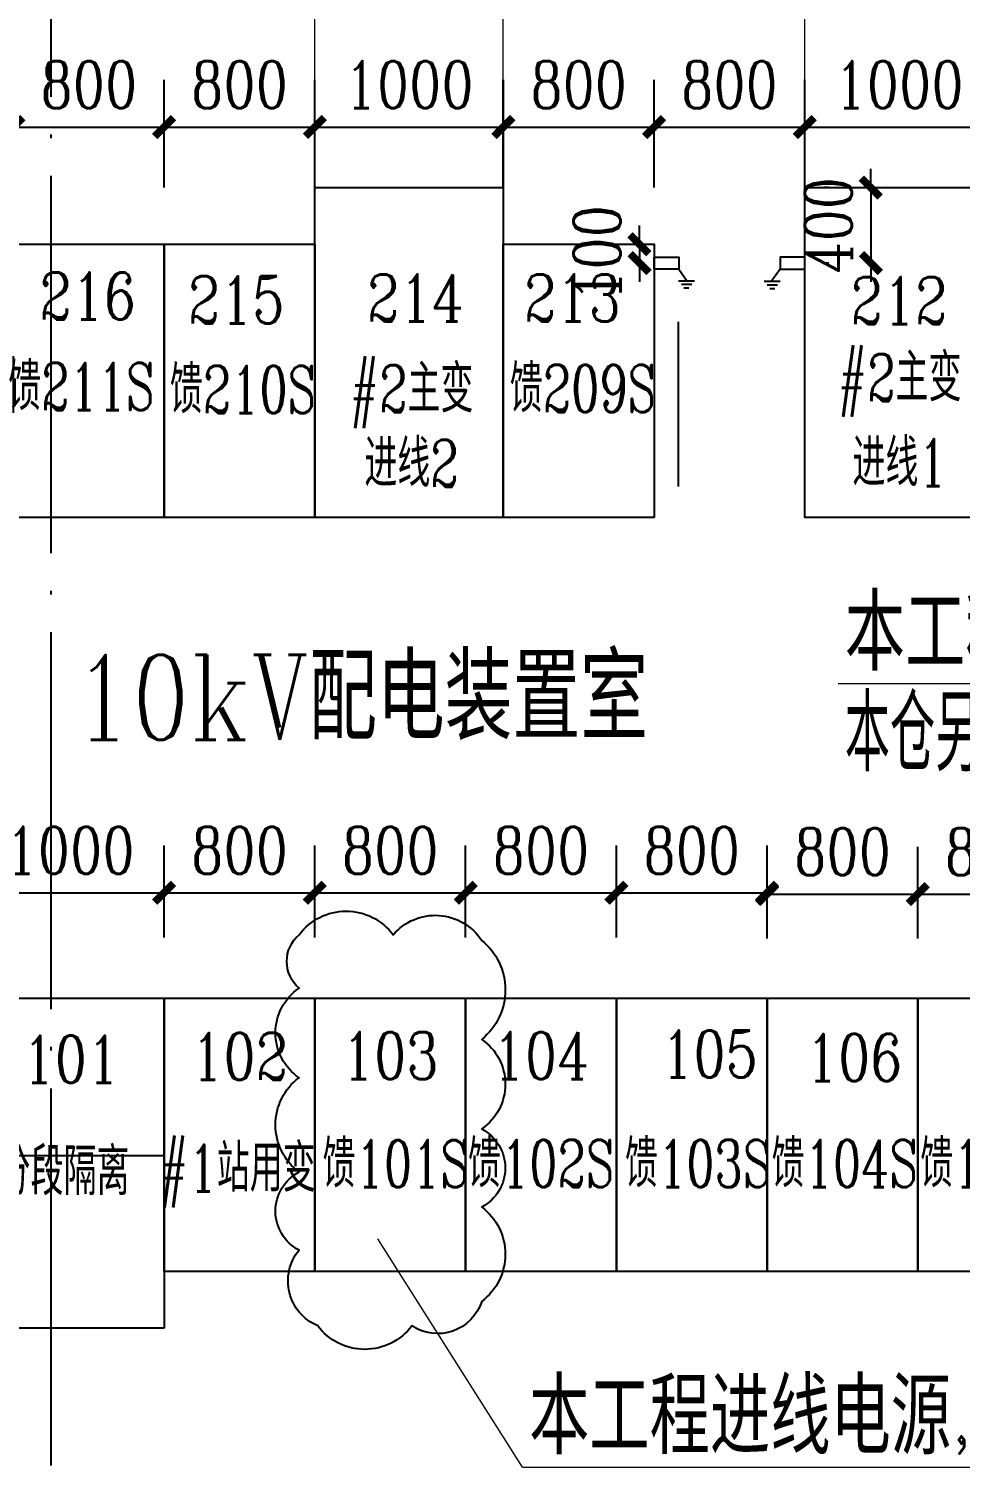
# Model space of a CAD drawing. Extents: x 3213259 to 3716512, y 332899 to 392399.
# Drawn here: x 3512365 to 3517308, y 365760 to 373402 of the extents above; entities that cross this region are included whole.
import ezdxf
from ezdxf.enums import TextEntityAlignment as Align

# ---------------------------------------------------------------- set-up
doc = ezdxf.new("R2010")
doc.units = 0
doc.header["$LTSCALE"] = 1000
doc.header["$MEASUREMENT"] = 0
for name, pattern in [('DOTE', [2.42, 2, -0.2, 0.02, -0.2]), ('EB_DASH', [6, 3, -3]), ('HIDDEN', [0.375, 0.25, -0.125])]:
    doc.linetypes.add(name, pattern=pattern)
for name, color, linetype in [('CAXA2', 6, 'EB_DASH'), ('DOTE', 1, 'DOTE'), ('Lz3_autosign', 7, 'Continuous'), ('PUB_DIM', 3, 'Continuous'), ('sb', 6, 'Continuous'), ('本期', 7, 'Continuous')]:
    doc.layers.add(name, color=color, linetype=linetype)
doc.styles.add('DIM_FONT', font='COMPLEX8.SHX', dxfattribs={"width": 0.6, "bigfont": 'HZITXT.SHX'})
doc.styles.add('HZ', font='complex8.shx', dxfattribs={"width": 0.8, "bigfont": 'hztxt.shx'})
doc.dimstyles.new('DIMN', dxfattribs={"dimtxt": 300, "dimasz": 100, "dimexe": 250, "dimexo": 300, "dimgap": 100, "dimtad": 1, "dimdec": 0, "dimzin": 0, "dimdsep": 46, "dimtxsty": 'DIM_FONT', "dimblk": 'ARCHTICK', "dimcen": 0.09, "dimclrt": 7, "dimazin": 2, "dimtfac": 1, "dimtdec": 0, "dimtix": 1, "dimtmove": 2, "dimatfit": 3, "dimldrblk": 'ARCHTICK', "dimfxl": 1, "dimtolj": 1, "dimtzin": 0, "dimarcsym": 0})

# ---------------------------------------------------------------- blocks, each defined once
blk = doc.blocks.new('_ArchTick')
at = {"color": 0, "linetype": 'ByBlock', "const_width": 0.4}
blk.add_lwpolyline([(-0.5, -0.5), (0.5, 0.5)], dxfattribs=at)
blk = doc.blocks.new('*D352')
at = {"layer": 'Defpoints', "color": 0}
for p in [(3515683.1, 372258.9), (3515605.9, 372158.9), (3515683.1, 372158.9)]:
    blk.add_point(p, dxfattribs=at)
at = {"layer": 'PUB_DIM', "color": 0, "lineweight": -2}
for p, q in [((3515605.9, 372258.9), (3515605.9, 372358.9)), ((3515383.1, 372258.9), (3515355.9, 372258.9)), ((3515605.9, 372258.9), (3515605.9, 372158.9)), ((3515383.1, 372158.9), (3515355.9, 372158.9)), ((3515605.9, 372158.9), (3515605.9, 372058.9))]:
    blk.add_line(p, q, dxfattribs=at)
at = {"layer": 'PUB_DIM', "color": 0, "lineweight": -2, "xscale": 100, "yscale": 100, "zscale": 100}
for p, rotation in [((3515605.9, 372258.9), 270), ((3515605.9, 372158.9), 90)]:
    blk.add_blockref('_ArchTick', p, dxfattribs=dict(at, rotation=rotation))
at = {"layer": 'PUB_DIM', "color": 7, "insert": (3515380.9, 372208.9), "char_height": 250, "attachment_point": 5, "rotation": 90, "style": 'HZ'}
blk.add_mtext('\\A1;100', dxfattribs=at)
blk = doc.blocks.new('*D351')
at = {"layer": 'Defpoints', "color": 0}
for p in [(3516911, 372558.9), (3516833.8, 372158.9), (3516911, 372158.9)]:
    blk.add_point(p, dxfattribs=at)
at = {"layer": 'PUB_DIM', "color": 0, "lineweight": -2}
for p, q in [((3516833.8, 372558.9), (3516833.8, 372658.9)), ((3516611, 372558.9), (3516583.8, 372558.9)), ((3516833.8, 372558.9), (3516833.8, 372158.9)), ((3516611, 372158.9), (3516583.8, 372158.9)), ((3516833.8, 372158.9), (3516833.8, 372058.9))]:
    blk.add_line(p, q, dxfattribs=at)
at = {"layer": 'PUB_DIM', "color": 0, "lineweight": -2, "xscale": 100, "yscale": 100, "zscale": 100}
for p, rotation in [((3516833.8, 372558.9), 270), ((3516833.8, 372158.9), 90)]:
    blk.add_blockref('_ArchTick', p, dxfattribs=dict(at, rotation=rotation))
at = {"layer": 'PUB_DIM', "color": 7, "insert": (3516608.8, 372358.9), "char_height": 250, "attachment_point": 5, "rotation": 90, "style": 'HZ'}
blk.add_mtext('\\A1;400', dxfattribs=at)
blk = doc.blocks.new('*D344')
at = {"layer": 'Defpoints', "color": 0}
for p in [(3516283.1, 368818.3), (3515483.1, 368281.7), (3516283.1, 368281.7)]:
    blk.add_point(p, dxfattribs=at)
at = {"layer": 'PUB_DIM', "color": 0, "lineweight": -2}
for p, q in [((3515483.1, 368581.7), (3515483.1, 369068.3)), ((3516283.1, 368581.7), (3516283.1, 369068.3)), ((3515483.1, 368818.3), (3516283.1, 368818.3))]:
    blk.add_line(p, q, dxfattribs=at)
at = {"layer": 'PUB_DIM', "color": 0, "lineweight": -2, "xscale": 100, "yscale": 100, "zscale": 100, "rotation": 180}
blk.add_blockref('_ArchTick', (3515483.1, 368818.3), dxfattribs=at)
at = {"layer": 'PUB_DIM', "color": 0, "lineweight": -2, "xscale": 100, "yscale": 100, "zscale": 100}
blk.add_blockref('_ArchTick', (3516283.1, 368818.3), dxfattribs=at)
at = {"layer": 'PUB_DIM', "color": 7, "lineweight": 25, "insert": (3515883.1, 369043.3), "char_height": 250, "attachment_point": 5, "style": 'HZ'}
blk.add_mtext('\\A1;800', dxfattribs=at)
blk = doc.blocks.new('*D342')
at = {"layer": 'Defpoints', "color": 0}
for p in [(3513883.1, 368818.3), (3513083.1, 368281.7), (3513883.1, 368281.7)]:
    blk.add_point(p, dxfattribs=at)
at = {"layer": 'PUB_DIM', "color": 0, "lineweight": -2}
for p, q in [((3513083.1, 368581.7), (3513083.1, 369068.3)), ((3513883.1, 368581.7), (3513883.1, 369068.3)), ((3513083.1, 368818.3), (3513883.1, 368818.3))]:
    blk.add_line(p, q, dxfattribs=at)
at = {"layer": 'PUB_DIM', "color": 0, "lineweight": -2, "xscale": 100, "yscale": 100, "zscale": 100, "rotation": 180}
blk.add_blockref('_ArchTick', (3513083.1, 368818.3), dxfattribs=at)
at = {"layer": 'PUB_DIM', "color": 0, "lineweight": -2, "xscale": 100, "yscale": 100, "zscale": 100}
blk.add_blockref('_ArchTick', (3513883.1, 368818.3), dxfattribs=at)
at = {"layer": 'PUB_DIM', "color": 7, "lineweight": 25, "insert": (3513483.1, 369043.3), "char_height": 250, "attachment_point": 5, "style": 'HZ'}
blk.add_mtext('\\A1;800', dxfattribs=at)
blk = doc.blocks.new('*D341')
at = {"layer": 'Defpoints', "color": 0}
for p in [(3514683.1, 368818.3), (3513883.1, 368281.7), (3514683.1, 368281.7)]:
    blk.add_point(p, dxfattribs=at)
at = {"layer": 'PUB_DIM', "color": 0, "lineweight": -2}
for p, q in [((3513883.1, 368581.7), (3513883.1, 369068.3)), ((3514683.1, 368581.7), (3514683.1, 369068.3)), ((3513883.1, 368818.3), (3514683.1, 368818.3))]:
    blk.add_line(p, q, dxfattribs=at)
at = {"layer": 'PUB_DIM', "color": 0, "lineweight": -2, "xscale": 100, "yscale": 100, "zscale": 100, "rotation": 180}
blk.add_blockref('_ArchTick', (3513883.1, 368818.3), dxfattribs=at)
at = {"layer": 'PUB_DIM', "color": 0, "lineweight": -2, "xscale": 100, "yscale": 100, "zscale": 100}
blk.add_blockref('_ArchTick', (3514683.1, 368818.3), dxfattribs=at)
at = {"layer": 'PUB_DIM', "color": 7, "lineweight": 25, "insert": (3514283.1, 369043.3), "char_height": 250, "attachment_point": 5, "style": 'HZ'}
blk.add_mtext('\\A1;800', dxfattribs=at)
blk = doc.blocks.new('*D340')
at = {"layer": 'Defpoints', "color": 0}
for p in [(3515483.1, 368818.3), (3514683.1, 368281.7), (3515483.1, 368281.7)]:
    blk.add_point(p, dxfattribs=at)
at = {"layer": 'PUB_DIM', "color": 0, "lineweight": -2}
for p, q in [((3514683.1, 368581.7), (3514683.1, 369068.3)), ((3515483.1, 368581.7), (3515483.1, 369068.3)), ((3514683.1, 368818.3), (3515483.1, 368818.3))]:
    blk.add_line(p, q, dxfattribs=at)
at = {"layer": 'PUB_DIM', "color": 0, "lineweight": -2, "xscale": 100, "yscale": 100, "zscale": 100, "rotation": 180}
blk.add_blockref('_ArchTick', (3514683.1, 368818.3), dxfattribs=at)
at = {"layer": 'PUB_DIM', "color": 0, "lineweight": -2, "xscale": 100, "yscale": 100, "zscale": 100}
blk.add_blockref('_ArchTick', (3515483.1, 368818.3), dxfattribs=at)
at = {"layer": 'PUB_DIM', "color": 7, "lineweight": 25, "insert": (3515083.1, 369043.3), "char_height": 250, "attachment_point": 5, "style": 'HZ'}
blk.add_mtext('\\A1;800', dxfattribs=at)
blk = doc.blocks.new('*D339')
at = {"layer": 'Defpoints', "color": 0}
for p in [(3517083.1, 368811.6), (3516283.1, 368275), (3517083.1, 368275)]:
    blk.add_point(p, dxfattribs=at)
at = {"layer": 'PUB_DIM', "color": 0, "lineweight": -2}
for p, q in [((3516283.1, 368575), (3516283.1, 369061.6)), ((3517083.1, 368575), (3517083.1, 369061.6)), ((3516283.1, 368811.6), (3517083.1, 368811.6))]:
    blk.add_line(p, q, dxfattribs=at)
at = {"layer": 'PUB_DIM', "color": 0, "lineweight": -2, "xscale": 100, "yscale": 100, "zscale": 100, "rotation": 180}
blk.add_blockref('_ArchTick', (3516283.1, 368811.6), dxfattribs=at)
at = {"layer": 'PUB_DIM', "color": 0, "lineweight": -2, "xscale": 100, "yscale": 100, "zscale": 100}
blk.add_blockref('_ArchTick', (3517083.1, 368811.6), dxfattribs=at)
at = {"layer": 'PUB_DIM', "color": 7, "lineweight": 25, "insert": (3516683.1, 369036.6), "char_height": 250, "attachment_point": 5, "style": 'HZ'}
blk.add_mtext('\\A1;800', dxfattribs=at)
blk = doc.blocks.new('*D338')
at = {"layer": 'Defpoints', "color": 0}
for p in [(3517883.1, 368811.6), (3517083.1, 368275), (3517883.1, 368275)]:
    blk.add_point(p, dxfattribs=at)
at = {"layer": 'PUB_DIM', "color": 0, "lineweight": -2}
for p, q in [((3517083.1, 368575), (3517083.1, 369061.6)), ((3517883.1, 368575), (3517883.1, 369061.6)), ((3517083.1, 368811.6), (3517883.1, 368811.6))]:
    blk.add_line(p, q, dxfattribs=at)
at = {"layer": 'PUB_DIM', "color": 0, "lineweight": -2, "xscale": 100, "yscale": 100, "zscale": 100, "rotation": 180}
blk.add_blockref('_ArchTick', (3517083.1, 368811.6), dxfattribs=at)
at = {"layer": 'PUB_DIM', "color": 0, "lineweight": -2, "xscale": 100, "yscale": 100, "zscale": 100}
blk.add_blockref('_ArchTick', (3517883.1, 368811.6), dxfattribs=at)
at = {"layer": 'PUB_DIM', "color": 7, "lineweight": 25, "insert": (3517483.1, 369036.6), "char_height": 250, "attachment_point": 5, "style": 'HZ'}
blk.add_mtext('\\A1;800', dxfattribs=at)
blk = doc.blocks.new('*D328')
at = {"layer": 'Defpoints', "color": 0}
for p in [(3513083.1, 368818.3), (3512083.1, 368281.7), (3513083.1, 368281.7)]:
    blk.add_point(p, dxfattribs=at)
at = {"layer": 'PUB_DIM', "color": 0, "lineweight": -2}
for p, q in [((3512083.1, 368581.7), (3512083.1, 369068.3)), ((3513083.1, 368581.7), (3513083.1, 369068.3)), ((3512083.1, 368818.3), (3513083.1, 368818.3))]:
    blk.add_line(p, q, dxfattribs=at)
at = {"layer": 'PUB_DIM', "color": 0, "lineweight": -2, "xscale": 100, "yscale": 100, "zscale": 100, "rotation": 180}
blk.add_blockref('_ArchTick', (3512083.1, 368818.3), dxfattribs=at)
at = {"layer": 'PUB_DIM', "color": 0, "lineweight": -2, "xscale": 100, "yscale": 100, "zscale": 100}
blk.add_blockref('_ArchTick', (3513083.1, 368818.3), dxfattribs=at)
at = {"layer": 'PUB_DIM', "color": 7, "lineweight": 25, "insert": (3512583.1, 369043.3), "char_height": 250, "attachment_point": 5, "style": 'HZ'}
blk.add_mtext('\\A1;1000', dxfattribs=at)
blk = doc.blocks.new('*D281')
at = {"layer": 'Defpoints', "color": 0}
for p in [(3513083.1, 372880.5), (3512283.1, 372258.9), (3513083.1, 372258.9)]:
    blk.add_point(p, dxfattribs=at)
at = {"layer": 'PUB_DIM', "color": 0, "lineweight": -2}
for p, q in [((3512283.1, 372558.9), (3512283.1, 373130.5)), ((3513083.1, 372558.9), (3513083.1, 373130.5)), ((3512283.1, 372880.5), (3513083.1, 372880.5))]:
    blk.add_line(p, q, dxfattribs=at)
at = {"layer": 'PUB_DIM', "color": 0, "lineweight": -2, "xscale": 100, "yscale": 100, "zscale": 100, "rotation": 180}
blk.add_blockref('_ArchTick', (3512283.1, 372880.5), dxfattribs=at)
at = {"layer": 'PUB_DIM', "color": 0, "lineweight": -2, "xscale": 100, "yscale": 100, "zscale": 100}
blk.add_blockref('_ArchTick', (3513083.1, 372880.5), dxfattribs=at)
at = {"layer": 'PUB_DIM', "color": 7, "insert": (3512683.1, 373105.5), "char_height": 250, "attachment_point": 5, "style": 'HZ'}
blk.add_mtext('\\A1;800', dxfattribs=at)
blk = doc.blocks.new('*D279')
at = {"layer": 'Defpoints', "color": 0}
for p in [(3513883.1, 372880.5), (3513083.1, 372258.9), (3513883.1, 372258.9)]:
    blk.add_point(p, dxfattribs=at)
at = {"layer": 'PUB_DIM', "color": 0, "lineweight": -2}
for p, q in [((3513083.1, 372558.9), (3513083.1, 373130.5)), ((3513883.1, 372558.9), (3513883.1, 373130.5)), ((3513083.1, 372880.5), (3513883.1, 372880.5))]:
    blk.add_line(p, q, dxfattribs=at)
at = {"layer": 'PUB_DIM', "color": 0, "lineweight": -2, "xscale": 100, "yscale": 100, "zscale": 100, "rotation": 180}
blk.add_blockref('_ArchTick', (3513083.1, 372880.5), dxfattribs=at)
at = {"layer": 'PUB_DIM', "color": 0, "lineweight": -2, "xscale": 100, "yscale": 100, "zscale": 100}
blk.add_blockref('_ArchTick', (3513883.1, 372880.5), dxfattribs=at)
at = {"layer": 'PUB_DIM', "color": 7, "insert": (3513483.1, 373105.5), "char_height": 250, "attachment_point": 5, "style": 'HZ'}
blk.add_mtext('\\A1;800', dxfattribs=at)
blk = doc.blocks.new('*D258')
at = {"layer": 'Defpoints', "color": 0}
for p in [(3514883.3, 372880.5), (3513883.3, 372258.9), (3514883.3, 372258.9)]:
    blk.add_point(p, dxfattribs=at)
at = {"layer": 'PUB_DIM', "color": 0, "lineweight": -2}
for p, q in [((3513883.3, 372558.9), (3513883.3, 373130.5)), ((3514883.3, 372558.9), (3514883.3, 373130.5)), ((3513883.3, 372880.5), (3514883.3, 372880.5))]:
    blk.add_line(p, q, dxfattribs=at)
at = {"layer": 'PUB_DIM', "color": 0, "lineweight": -2, "xscale": 100, "yscale": 100, "zscale": 100, "rotation": 180}
blk.add_blockref('_ArchTick', (3513883.3, 372880.5), dxfattribs=at)
at = {"layer": 'PUB_DIM', "color": 0, "lineweight": -2, "xscale": 100, "yscale": 100, "zscale": 100}
blk.add_blockref('_ArchTick', (3514883.3, 372880.5), dxfattribs=at)
at = {"layer": 'PUB_DIM', "color": 7, "insert": (3514383.3, 373105.5), "char_height": 250, "attachment_point": 5, "style": 'HZ'}
blk.add_mtext('\\A1;1000', dxfattribs=at)
blk = doc.blocks.new('*D257')
at = {"layer": 'Defpoints', "color": 0}
for p in [(3515683.1, 372880.5), (3514883.1, 372258.9), (3515683.1, 372258.9)]:
    blk.add_point(p, dxfattribs=at)
at = {"layer": 'PUB_DIM', "color": 0, "lineweight": -2}
for p, q in [((3514883.1, 372558.9), (3514883.1, 373130.5)), ((3515683.1, 372558.9), (3515683.1, 373130.5)), ((3514883.1, 372880.5), (3515683.1, 372880.5))]:
    blk.add_line(p, q, dxfattribs=at)
at = {"layer": 'PUB_DIM', "color": 0, "lineweight": -2, "xscale": 100, "yscale": 100, "zscale": 100, "rotation": 180}
blk.add_blockref('_ArchTick', (3514883.1, 372880.5), dxfattribs=at)
at = {"layer": 'PUB_DIM', "color": 0, "lineweight": -2, "xscale": 100, "yscale": 100, "zscale": 100}
blk.add_blockref('_ArchTick', (3515683.1, 372880.5), dxfattribs=at)
at = {"layer": 'PUB_DIM', "color": 7, "insert": (3515283.1, 373105.5), "char_height": 250, "attachment_point": 5, "style": 'HZ'}
blk.add_mtext('\\A1;800', dxfattribs=at)
blk = doc.blocks.new('*D256')
at = {"layer": 'Defpoints', "color": 0}
for p in [(3516483.1, 372880.5), (3515683.1, 372258.9), (3516483.1, 372258.9)]:
    blk.add_point(p, dxfattribs=at)
at = {"layer": 'PUB_DIM', "color": 0, "lineweight": -2}
for p, q in [((3515683.1, 372558.9), (3515683.1, 373130.5)), ((3516483.1, 372558.9), (3516483.1, 373130.5)), ((3515683.1, 372880.5), (3516483.1, 372880.5))]:
    blk.add_line(p, q, dxfattribs=at)
at = {"layer": 'PUB_DIM', "color": 0, "lineweight": -2, "xscale": 100, "yscale": 100, "zscale": 100, "rotation": 180}
blk.add_blockref('_ArchTick', (3515683.1, 372880.5), dxfattribs=at)
at = {"layer": 'PUB_DIM', "color": 0, "lineweight": -2, "xscale": 100, "yscale": 100, "zscale": 100}
blk.add_blockref('_ArchTick', (3516483.1, 372880.5), dxfattribs=at)
at = {"layer": 'PUB_DIM', "color": 7, "insert": (3516083.1, 373105.5), "char_height": 250, "attachment_point": 5, "style": 'HZ'}
blk.add_mtext('\\A1;800', dxfattribs=at)
blk = doc.blocks.new('*D254')
at = {"layer": 'Defpoints', "color": 0}
for p in [(3517483.1, 372880.5), (3516483.1, 372258.9), (3517483.1, 372258.9)]:
    blk.add_point(p, dxfattribs=at)
at = {"layer": 'PUB_DIM', "color": 0, "lineweight": -2}
for p, q in [((3516483.1, 372558.9), (3516483.1, 373130.5)), ((3517483.1, 372558.9), (3517483.1, 373130.5)), ((3516483.1, 372880.5), (3517483.1, 372880.5))]:
    blk.add_line(p, q, dxfattribs=at)
at = {"layer": 'PUB_DIM', "color": 0, "lineweight": -2, "xscale": 100, "yscale": 100, "zscale": 100, "rotation": 180}
blk.add_blockref('_ArchTick', (3516483.1, 372880.5), dxfattribs=at)
at = {"layer": 'PUB_DIM', "color": 0, "lineweight": -2, "xscale": 100, "yscale": 100, "zscale": 100}
blk.add_blockref('_ArchTick', (3517483.1, 372880.5), dxfattribs=at)
at = {"layer": 'PUB_DIM', "color": 7, "insert": (3516983.1, 373105.5), "char_height": 250, "attachment_point": 5, "style": 'HZ'}
blk.add_mtext('\\A1;1000', dxfattribs=at)
blk = doc.blocks.new('D1')
at = {"layer": 'DOTE'}
blk.add_line((1924412.3, 300352.3), (1924412.3, 329397.5), dxfattribs=at)

msp = doc.modelspace()

# ---------------------------------------------------------------- linework, layer by layer
msp.add_line((3515812.55, 370973.31), (3515812.55, 371846.54))
msp.add_lwpolyline([(3513798.761, 368595.744, -0.5), (3514298.761, 368595.744, -0.5), (3514768.489, 368565.472, -0.47619048), (3514768.489, 368040.472, -0.52631579), (3514768.489, 367565.472, -0.60240964), (3514768.489, 367150.472, -0.5), (3514768.489, 366650.472, -0.5), (3514397.795, 366521.166, -0.5), (3513897.795, 366521.166, -0.5), (3513798.761, 366922.132, -0.60240964), (3513798.761, 367337.132, -0.5), (3513798.761, 367837.132, -0.52631579), (3513798.761, 368312.132, -0.4559257)], format="xyb", close=True)
at = {"layer": 'Lz3_autosign'}
for p, q in [((3515813.976, 372126.956), (3515859.033, 372063.658)), ((3515897.947, 372063.658), (3515813.42, 372063.658)), ((3516268.256, 372062.658), (3516352.784, 372062.658)), ((3516352.228, 372125.956), (3516307.17, 372062.658)), ((3515883.409, 372045.145), (3515828.386, 372045.145)), ((3515868.015, 372025.399), (3515842.07, 372025.399)), ((3516282.795, 372044.145), (3516337.817, 372044.145)), ((3516298.189, 372024.399), (3516324.133, 372024.399))]:
    msp.add_line(p, q, dxfattribs=at)
for points in [[(3515813.976, 372126.956), (3515683.102, 372126.956), (3515683.102, 372190.93), (3515813.976, 372190.93)], [(3516352.228, 372125.956), (3516483.102, 372125.956), (3516483.102, 372189.93), (3516352.228, 372189.93)]]:
    msp.add_lwpolyline(points, close=True, dxfattribs=at)
at = {"layer": 'sb', "color": 2, "lineweight": 0, "ltscale": 500}
for points in [[(3513883.102, 372493.943), (3513883.102, 373507.943), (3513658.102, 373747.486)], [(3514883.102, 372493.943), (3514883.102, 373507.943), (3515108.102, 373747.486)], [(3513883.102, 372258.943), (3513883.102, 372493.943)]]:
    msp.add_lwpolyline(points, dxfattribs=at)
at = {"layer": 'sb', "color": 3, "lineweight": 0, "ltscale": 500}
msp.add_lwpolyline([(3516483.102, 372493.943), (3516483.102, 373507.943), (3516258.102, 373747.486)], dxfattribs=at)
at = {"layer": 'sb', "color": 2, "lineweight": 25}
for points in [[(3514883.102, 370808.943), (3513883.102, 370808.943), (3513883.102, 372558.943), (3514883.102, 372558.943)], [(3513083.102, 370808.943), (3512283.102, 370808.943), (3512283.102, 372258.943), (3513083.102, 372258.943)], [(3513883.102, 370808.943), (3513083.102, 370808.943), (3513083.102, 372258.943), (3513883.102, 372258.943)], [(3515683.102, 370808.943), (3514883.102, 370808.943), (3514883.102, 372258.943), (3515683.102, 372258.943)]]:
    msp.add_lwpolyline(points, close=True, dxfattribs=at)
at = {"layer": 'sb', "color": 3, "lineweight": 25}
msp.add_lwpolyline([(3517483.102, 370808.943), (3516483.102, 370808.943), (3516483.102, 372558.943), (3517483.102, 372558.943)], close=True, dxfattribs=at)
at = {"layer": 'sb', "color": 4, "lineweight": 25}
msp.add_lwpolyline([(3505083.102, 370808.943), (3505083.102, 367423.943), (3513083.102, 367423.943)], dxfattribs=at)
for points in [[(3513083.102, 366508.943), (3512083.102, 366508.943), (3512083.102, 368258.943), (3513083.102, 368258.943)], [(3513883.102, 366808.943), (3513083.102, 366808.943), (3513083.102, 368258.943), (3513883.102, 368258.943)], [(3514683.102, 366808.943), (3513883.102, 366808.943), (3513883.102, 368258.943), (3514683.102, 368258.943)], [(3515483.102, 366808.943), (3514683.102, 366808.943), (3514683.102, 368258.943), (3515483.102, 368258.943)], [(3516283.102, 366808.943), (3515483.102, 366808.943), (3515483.102, 368258.943), (3516283.102, 368258.943)], [(3517083.102, 366808.943), (3516283.102, 366808.943), (3516283.102, 368258.943), (3517083.102, 368258.943)], [(3517883.102, 366808.943), (3517083.102, 366808.943), (3517083.102, 368258.943), (3517883.102, 368258.943)]]:
    msp.add_lwpolyline(points, close=True, dxfattribs=at)
at = {"layer": '本期', "color": 6, "lineweight": 9, "ltscale": 0.8}
for p, q in [((3516659.884, 369928.957), (3524710.044, 369928.957)), ((3514984.312, 365771.774), (3514217.144, 366982.197)), ((3514984.312, 365771.774), (3525838.315, 365771.774))]:
    msp.add_line(p, q, dxfattribs=at)

# ---------------------------------------------------------------- block references
at = {"layer": 'sb', "color": 1, "linetype": 'HIDDEN', "lineweight": 25, "ltscale": 2}
msp.add_blockref('D1', (1588070.633, 58168.405), dxfattribs=at)

# ---------------------------------------------------------------- texts
at = {"lineweight": 25, "style": 'HZ', "width": 0.8}
msp.add_text('10kV配电装置室', height=450, dxfattribs=at).set_placement((3512602.108, 369630.281))
at = {"layer": 'CAXA2', "color": 0, "linetype": 'ByBlock', "lineweight": 25, "style": 'HZ'}
for s, width, p in [('216', 0.8, (3512677.529, 371858.838)), ('215', 0.8, (3513465.983, 371838.987)), ('214', 0.8, (3514417.558, 371848.913)), ('213', 0.8, (3515249.654, 371848.913)), ('212', 0.8, (3516983.038, 371834.821)), ('#2主变', 0.7, (3516986.309, 371426.088)), ('馈211S', 0.7, (3512642.905, 371379.286)), ('馈210S', 0.7, (3513500.877, 371363.003)), ('#2主变', 0.7, (3514395.721, 371366.955)), ('馈209S', 0.7, (3515305.374, 371368.242)), ('进线2', 0.7, (3514395.721, 370971.049)), ('进线1', 0.7, (3516986.309, 370974.986)), ('103', 0.8, (3514283.102, 367829.494)), ('104', 0.8, (3515083.102, 367829.494)), ('105', 0.8, (3515977.271, 367838.406)), ('101', 0.8, (3512587.524, 367810.589)), ('102', 0.8, (3513483.102, 367825.049)), ('106', 0.8, (3516745.46, 367819.313)), ('分段隔离', 0.7, (3512549.102, 367214.495)), ('#1站用变', 0.7, (3513471.311, 367232.807)), ('馈101S', 0.7, (3514311.579, 367255.874)), ('馈102S', 0.7, (3515083.328, 367257.111)), ('馈103S', 0.7, (3515916.806, 367257.111)), ('馈104S', 0.7, (3516694.966, 367257.111)), ('馈105S', 0.7, (3517483.74, 367257.111))]:
    msp.add_text(s, height=250, dxfattribs=dict(at, width=width)).set_placement(p, align=Align.CENTER)
at = {"layer": '本期', "color": 6, "lineweight": 9, "ltscale": 0.8, "style": 'HZ'}
for s, width, p in [('本工程进线电源,来自110kV寺前站 寺45仓', 0.8, (3516695.405, 369996.302)), ('本仓另增一台纵差保护，需单一来源寺45仓，型号为DMP-3311F', 0.6, (3516695.405, 369462.553)), ('本工程进线电源,来自110kV新科站 科15仓', 0.8, (3515019.834, 365839.119))]:
    msp.add_text(s, height=400, dxfattribs=dict(at, width=width)).set_placement(p)

# ---------------------------------------------------------------- dimensions: what is measured, and where the dimension line sits
at = {"layer": 'PUB_DIM'}
for base, p1, p2, angle, override, picture, middle in [((3513083.102, 372880.538), (3512283.102, 372258.943), (3513083.102, 372258.943), 180, {"dimtxt": 250, "dimtxsty": 'HZ'}, '*D281', (3512683.102, 373105.538)), ((3513883.102, 372880.538), (3513083.102, 372258.943), (3513883.102, 372258.943), 180, {"dimtxt": 250, "dimtxsty": 'HZ'}, '*D279', (3513483.102, 373105.538)), ((3514883.299, 372880.538), (3513883.299, 372258.943), (3514883.299, 372258.943), 180, {"dimtxt": 250, "dimtxsty": 'HZ'}, '*D258', (3514383.299, 373105.538)), ((3515683.102, 372880.538), (3514883.102, 372258.943), (3515683.102, 372258.943), 180, {"dimtxt": 250, "dimtxsty": 'HZ'}, '*D257', (3515283.102, 373105.538)), ((3516483.102, 372880.538), (3515683.102, 372258.943), (3516483.102, 372258.943), 180, {"dimtxt": 250, "dimtxsty": 'HZ'}, '*D256', (3516083.102, 373105.538)), ((3517483.102, 372880.538), (3516483.102, 372258.943), (3517483.102, 372258.943), 180, {"dimtxt": 250, "dimtxsty": 'HZ'}, '*D254', (3516983.102, 373105.538)), ((3516833.763, 372158.943), (3516910.957, 372558.943), (3516910.957, 372158.943), 90, {"dimtxt": 250, "dimtxsty": 'HZ', "dimblk": 'ArchTick'}, '*D351', (3516608.763, 372358.943)), ((3515605.907, 372158.943), (3515683.102, 372258.943), (3515683.102, 372158.943), 90, {"dimtxt": 250, "dimtxsty": 'HZ', "dimblk": 'ArchTick'}, '*D352', (3515380.907, 372208.943))]:
    dim = msp.add_linear_dim(base=base, p1=p1, p2=p2, angle=angle, dimstyle='DIMN', override=override, dxfattribs=at)
    dim.commit()
    dim.dimension.update_dxf_attribs({"geometry": picture, "text_midpoint": middle})
at = {"layer": 'PUB_DIM', "lineweight": 25}
for base, p1, p2, picture, middle in [((3513083.102, 368818.292), (3512083.102, 368281.697), (3513083.102, 368281.697), '*D328', (3512583.102, 369043.292)), ((3513883.102, 368818.292), (3513083.102, 368281.697), (3513883.102, 368281.697), '*D342', (3513483.102, 369043.292)), ((3514683.102, 368818.292), (3513883.102, 368281.697), (3514683.102, 368281.697), '*D341', (3514283.102, 369043.292)), ((3515483.102, 368818.292), (3514683.102, 368281.697), (3515483.102, 368281.697), '*D340', (3515083.102, 369043.292)), ((3516283.102, 368818.292), (3515483.102, 368281.697), (3516283.102, 368281.697), '*D344', (3515883.102, 369043.292)), ((3517083.102, 368811.59), (3516283.102, 368274.995), (3517083.102, 368274.995), '*D339', (3516683.102, 369036.59)), ((3517883.102, 368811.59), (3517083.102, 368274.995), (3517883.102, 368274.995), '*D338', (3517483.102, 369036.59))]:
    dim = msp.add_linear_dim(base=base, p1=p1, p2=p2, angle=180, dimstyle='DIMN', override={"dimtxt": 250, "dimtxsty": 'HZ'}, dxfattribs=at)
    dim.commit()
    dim.dimension.update_dxf_attribs({"geometry": picture, "text_midpoint": middle})

doc.saveas('drawing.dxf')
